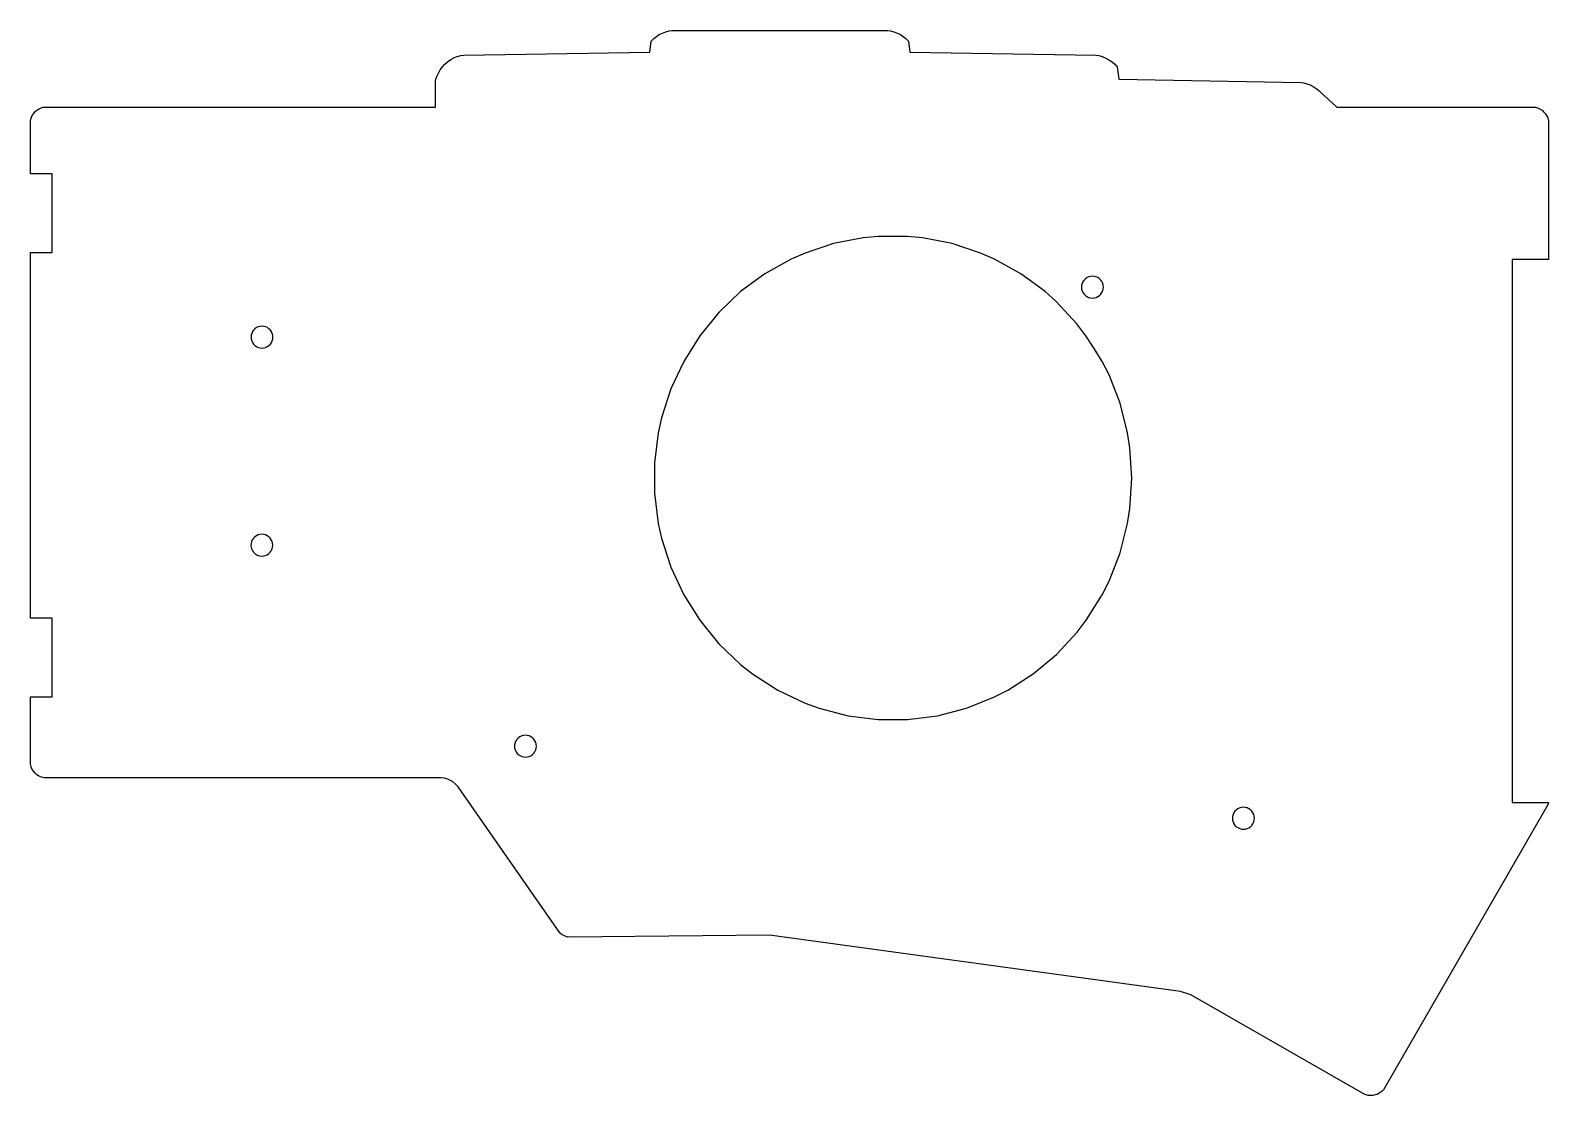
# Model space of a CAD drawing. Header units: metres. Extents: x 76 to 214, y -51 to 46.
import ezdxf

# ---------------------------------------------------------------- set-up
doc = ezdxf.new("R2010")
doc.units = ezdxf.units.M

msp = doc.modelspace()

# ---------------------------------------------------------------- linework, layer by layer
for points in [[(75.57, -14.69), (75.57, -14.69), (77.58, -14.69), (77.58, -14.69), (77.58, -14.69), (77.58, -14.69), (77.58, -14.69), (77.58, -14.69), (77.58, -14.69), (77.58, -14.69), (77.58, -14.69), (77.58, -14.69), (77.58, -14.69), (77.58, -14.69), (77.58, -14.69), (77.58, -14.69), (77.58, -14.69), (77.58, -14.69), (77.58, -14.69), (77.58, -7.49), (77.58, -7.49), (77.58, -7.49), (77.58, -7.49), (77.58, -7.49), (77.58, -7.49), (77.58, -7.49), (77.58, -7.49), (77.58, -7.49), (77.58, -7.49), (77.58, -7.49), (77.58, -7.49), (77.58, -7.49), (77.58, -7.49), (77.58, -7.49), (77.58, -7.49), (77.58, -7.49), (75.57, -7.49), (75.57, -7.49), (75.57, -7.49), (75.57, 25.92), (75.57, 25.92), (75.57, 25.92), (77.58, 25.92), (77.58, 25.92), (77.58, 25.92), (77.58, 25.92), (77.58, 25.92), (77.58, 25.92), (77.58, 25.92), (77.58, 25.92), (77.58, 25.92), (77.58, 25.92), (77.58, 25.92), (77.58, 25.92), (77.58, 25.92), (77.58, 25.92), (77.58, 25.92), (77.58, 25.92), (77.58, 25.92), (77.58, 33.12), (77.58, 33.12), (77.58, 33.12), (77.58, 33.12), (77.58, 33.12), (77.58, 33.12), (77.58, 33.12), (77.58, 33.12), (77.58, 33.12), (77.58, 33.12), (77.58, 33.12), (77.58, 33.12), (77.58, 33.12), (77.58, 33.12), (77.58, 33.12), (77.58, 33.12), (77.58, 33.12), (75.57, 33.12), (75.57, 33.12), (75.57, 33.12), (75.57, 37.96), (75.57, 37.96), (75.57, 37.96), (75.61, 38.09), (75.61, 38.09), (75.67, 38.29), (75.67, 38.29), (75.67, 38.29), (75.75, 38.45), (75.75, 38.45), (75.88, 38.63), (75.88, 38.63), (76.01, 38.79), (76.01, 38.79), (76.15, 38.92), (76.15, 38.92), (76.31, 39.02), (76.31, 39.02), (76.51, 39.12), (76.51, 39.12), (76.71, 39.19), (76.71, 39.19), (76.82, 39.21), (76.82, 39.21), (76.82, 39.21), (112.62, 39.21), (112.62, 39.21), (112.62, 39.21), (112.62, 39.21), (112.62, 39.21), (112.62, 39.21), (112.62, 39.21), (112.62, 39.21), (112.62, 39.21), (112.62, 39.21), (112.62, 39.22), (112.62, 39.22), (112.62, 39.22), (112.62, 39.22), (112.62, 39.22), (112.62, 39.22), (112.62, 39.22), (112.62, 41.68), (112.62, 41.68), (112.62, 41.68), (112.75, 42), (112.75, 42), (112.88, 42.31), (112.88, 42.31), (113.05, 42.6), (113.05, 42.6), (113.25, 42.88), (113.25, 42.88), (113.47, 43.12), (113.47, 43.12), (113.72, 43.34), (113.72, 43.34), (114.01, 43.54), (114.01, 43.54), (114.3, 43.7), (114.3, 43.7), (114.61, 43.82), (114.61, 43.82), (114.94, 43.91), (114.94, 43.91), (115.2, 43.96), (115.2, 43.96), (115.2, 43.96), (132.21, 44.22), (132.21, 44.22), (132.21, 44.22), (132.22, 44.22), (132.22, 44.22), (132.22, 44.22), (132.22, 44.22), (132.22, 44.22), (132.22, 44.22), (132.22, 44.22), (132.22, 44.22), (132.22, 44.22), (132.22, 44.22), (132.22, 44.22), (132.22, 44.22), (132.22, 44.22), (132.34, 45.23), (132.34, 45.23), (132.34, 45.23), (132.57, 45.46), (132.57, 45.46), (132.82, 45.66), (132.82, 45.66), (133.08, 45.83), (133.08, 45.83), (133.36, 45.97), (133.36, 45.97), (133.67, 46.09), (133.67, 46.09), (133.98, 46.18), (133.98, 46.18), (134.22, 46.22), (134.22, 46.22), (134.22, 46.22), (153.98, 46.22), (153.98, 46.22), (153.98, 46.22), (154.22, 46.18), (154.22, 46.18), (154.53, 46.09), (154.53, 46.09), (154.85, 45.97), (154.85, 45.97), (155.13, 45.83), (155.13, 45.83), (155.38, 45.66), (155.38, 45.66), (155.63, 45.46), (155.63, 45.46), (155.86, 45.23), (155.86, 45.23), (155.86, 45.23), (155.98, 44.22), (155.98, 44.22), (155.98, 44.22), (155.98, 44.22), (155.98, 44.22), (155.98, 44.22), (155.98, 44.22), (155.98, 44.22), (155.99, 44.22), (155.99, 44.22), (155.99, 44.22), (155.99, 44.22), (155.99, 44.22), (155.99, 44.22), (155.99, 44.22), (155.99, 44.22), (173, 43.96), (173, 43.96), (173, 43.96), (173.26, 43.92), (173.26, 43.92), (173.59, 43.82), (173.59, 43.82), (173.91, 43.69), (173.91, 43.69), (174.2, 43.53), (174.2, 43.53), (174.48, 43.34), (174.48, 43.34), (174.72, 43.13), (174.72, 43.13), (174.96, 42.87), (174.96, 42.87), (174.96, 42.87), (175.1, 41.75), (175.1, 41.75), (175.1, 41.75), (175.1, 41.75), (175.1, 41.75), (175.1, 41.75), (175.1, 41.75), (175.1, 41.75), (175.1, 41.75), (175.1, 41.75), (175.1, 41.75), (175.1, 41.75), (175.1, 41.75), (175.1, 41.75), (175.1, 41.75), (191.73, 41.46), (191.73, 41.46), (191.73, 41.46), (191.99, 41.42), (191.99, 41.42), (192.3, 41.34), (192.3, 41.34), (192.59, 41.23), (192.59, 41.23), (192.88, 41.08), (192.88, 41.08), (193.15, 40.91), (193.15, 40.91), (193.39, 40.71), (193.39, 40.71), (193.58, 40.53), (193.58, 40.53), (194.96, 39.27), (194.99, 39.25), (195.03, 39.2), (195.03, 39.2), (195.03, 39.2), (195.03, 39.2), (195.03, 39.2), (195.03, 39.2), (195.03, 39.2), (195.03, 39.2), (195.03, 39.2), (213.13, 39.21), (213.13, 39.21), (213.13, 39.21), (213.24, 39.19), (213.24, 39.19), (213.44, 39.12), (213.44, 39.12), (213.63, 39.02), (213.63, 39.02), (213.8, 38.92), (213.8, 38.92), (213.8, 38.92), (213.94, 38.78), (213.94, 38.78), (214.08, 38.63), (214.08, 38.63), (214.2, 38.45), (214.2, 38.45), (214.29, 38.28), (214.29, 38.28), (214.35, 38.09), (214.35, 38.09), (214.38, 37.98), (214.38, 37.98), (214.38, 37.98), (214.39, 25.29), (214.39, 25.29), (214.39, 25.29), (211.06, 25.29), (211.06, 25.29), (211.06, 25.29), (211.06, 25.29), (211.06, 25.29), (211.06, 25.29), (211.06, 25.29), (211.06, 25.29), (211.06, 25.29), (211.06, 25.29), (211.06, 25.29), (211.06, 25.29), (211.06, 25.29), (211.06, 25.29), (211.06, 25.29), (211.06, 25.29), (211.06, 25.29), (211.06, -24.33), (211.06, -24.33), (211.06, -24.33), (211.06, -24.33), (211.06, -24.33), (211.06, -24.33), (211.06, -24.33), (211.06, -24.33), (211.06, -24.33), (211.06, -24.33), (211.06, -24.33), (211.06, -24.33), (211.06, -24.33), (211.06, -24.33), (211.06, -24.33), (211.06, -24.33), (211.06, -24.33), (214.4, -24.33), (214.4, -24.33), (214.4, -24.33), (214.4, -24.33), (214.4, -24.33), (214.4, -24.33), (214.37, -24.45), (214.37, -24.45), (214.37, -24.45), (214.32, -24.55), (214.32, -24.55), (199.29, -50.59), (199.29, -50.59), (199.29, -50.59), (199.22, -50.68), (199.22, -50.68), (199.07, -50.8), (199.07, -50.8), (198.88, -50.93), (198.88, -50.93), (198.72, -51.01), (198.72, -51.01), (198.72, -51.01), (198.53, -51.07), (198.53, -51.07), (198.32, -51.12), (198.32, -51.12), (198.32, -51.12), (198.12, -51.13), (198.12, -51.13), (197.91, -51.12), (197.91, -51.12), (197.91, -51.12), (197.71, -51.07), (197.71, -51.07), (197.58, -51.04), (197.58, -51.04), (197.58, -51.04), (181.67, -41.92), (181.67, -41.92), (181.67, -41.92), (180.73, -41.6), (180.73, -41.6), (180.73, -41.6), (143.17, -36.48), (143.17, -36.48), (124.76, -36.66), (124.76, -36.66), (124.76, -36.66), (124.7, -36.65), (124.7, -36.65), (124.53, -36.59), (124.53, -36.59), (124.35, -36.51), (124.35, -36.51), (124.21, -36.43), (124.21, -36.43), (124.06, -36.32), (124.06, -36.32), (123.99, -36.26), (123.99, -36.26), (123.99, -36.26), (114.68, -22.91), (114.68, -22.91), (114.46, -22.66), (114.46, -22.66), (114.46, -22.66), (114.16, -22.43), (114.16, -22.43), (114.16, -22.43), (113.81, -22.25), (113.81, -22.25), (113.81, -22.25), (113.45, -22.13), (113.45, -22.13), (113.45, -22.13), (113.11, -22.09), (113.11, -22.09), (76.82, -22.09), (76.82, -22.09), (76.82, -22.09), (76.7, -22.06), (76.7, -22.06), (76.5, -21.99), (76.5, -21.99), (76.5, -21.99), (76.32, -21.9), (76.32, -21.9), (76.15, -21.8), (76.15, -21.8), (76.15, -21.8), (76.01, -21.67), (76.01, -21.67), (75.88, -21.51), (75.88, -21.51), (75.75, -21.33), (75.75, -21.33), (75.67, -21.17), (75.67, -21.17), (75.67, -21.17), (75.64, -21.07), (75.61, -20.97), (75.61, -20.97), (75.57, -20.84), (75.57, -20.84), (75.57, -20.84), (75.57, -14.69), (75.57, -14.69)], [(132.65, 6.7), (132.65, 6.7), (132.65, 3.92), (132.65, 3.92), (132.99, 1.16), (132.99, 1.16), (133.29, -0.19), (133.29, -0.19), (134.14, -2.83), (134.14, -2.83), (135.31, -5.35), (135.31, -5.35), (136.78, -7.69), (136.78, -7.69), (138.52, -9.83), (138.52, -9.83), (140.52, -11.73), (140.52, -11.73), (141.61, -12.58), (141.61, -12.58), (143.92, -14.07), (143.92, -14.07), (146.41, -15.25), (146.41, -15.25), (147.7, -15.73), (147.7, -15.73), (150.35, -16.42), (150.35, -16.42), (153.08, -16.77), (153.08, -16.77), (155.79, -16.77), (155.79, -16.77), (158.52, -16.42), (158.52, -16.42), (161.17, -15.73), (161.17, -15.73), (163.72, -14.7), (163.72, -14.7), (164.94, -14.07), (164.94, -14.07), (167.26, -12.58), (167.26, -12.58), (169.4, -10.81), (169.4, -10.81), (171.28, -8.79), (171.28, -8.79), (172.11, -7.69), (172.11, -7.69), (173.59, -5.35), (173.59, -5.35), (174.21, -4.11), (174.21, -4.11), (175.22, -1.52), (175.22, -1.52), (175.9, 1.16), (175.9, 1.16), (176.12, 2.53), (176.12, 2.53), (176.29, 5.31), (176.29, 5.31), (176.12, 8.08), (176.12, 8.08), (175.9, 9.45), (175.9, 9.45), (175.22, 12.14), (175.22, 12.14), (174.21, 14.73), (174.21, 14.73), (173.59, 15.96), (173.59, 15.96), (172.85, 17.14), (172.85, 17.14), (172.09, 18.31), (172.09, 18.31), (171.25, 19.41), (171.25, 19.41), (169.37, 21.43), (169.37, 21.43), (168.35, 22.35), (168.35, 22.35), (166.13, 23.98), (166.13, 23.98), (163.72, 25.32), (163.72, 25.32), (162.46, 25.87), (162.46, 25.87), (159.86, 26.73), (159.86, 26.73), (157.16, 27.25), (157.16, 27.25), (155.79, 27.38), (155.79, 27.38), (153.08, 27.38), (153.08, 27.38), (151.71, 27.25), (151.71, 27.25), (149.01, 26.73), (149.01, 26.73), (146.41, 25.87), (146.41, 25.87), (145.15, 25.32), (145.15, 25.32), (142.74, 23.98), (142.74, 23.98), (140.52, 22.35), (140.52, 22.35), (138.52, 20.45), (138.52, 20.45), (136.78, 18.31), (136.78, 18.31), (135.31, 15.96), (135.31, 15.96), (134.14, 13.45), (134.14, 13.45), (133.29, 10.81), (133.29, 10.81), (132.99, 9.45), (132.99, 9.45), (132.65, 6.7)], [(171.74, 23.1), (171.74, 23.1), (171.74, 23.1), (171.7, 22.93), (171.7, 22.93), (171.7, 22.93), (171.69, 22.75), (171.69, 22.75), (171.69, 22.75), (171.7, 22.58), (171.7, 22.58), (171.7, 22.58), (171.74, 22.42), (171.74, 22.42), (171.74, 22.42), (171.82, 22.26), (171.82, 22.26), (171.92, 22.11), (171.92, 22.11), (171.92, 22.11), (172.04, 21.99), (172.04, 21.99), (172.04, 21.99), (172.06, 21.98), (172.06, 21.98), (172.34, 21.82), (172.34, 21.82), (172.34, 21.82), (172.34, 21.82), (172.51, 21.77), (172.51, 21.77), (172.51, 21.77), (172.68, 21.76), (172.68, 21.76), (172.68, 21.76), (172.86, 21.77), (172.86, 21.77), (172.86, 21.77), (173.02, 21.82), (173.02, 21.82), (173.02, 21.82), (173.18, 21.89), (173.18, 21.89), (173.18, 21.89), (173.33, 21.99), (173.33, 21.99), (173.33, 21.99), (173.45, 22.11), (173.45, 22.11), (173.45, 22.11), (173.55, 22.26), (173.55, 22.26), (173.55, 22.26), (173.63, 22.42), (173.63, 22.42), (173.63, 22.42), (173.67, 22.58), (173.67, 22.58), (173.67, 22.58), (173.69, 22.76), (173.69, 22.76), (173.69, 22.76), (173.67, 22.93), (173.67, 22.93), (173.67, 22.93), (173.66, 22.98), (173.66, 22.98), (173.63, 23.1), (173.63, 23.1), (173.63, 23.1), (173.55, 23.26), (173.55, 23.26), (173.55, 23.26), (173.45, 23.4), (173.45, 23.4), (173.45, 23.4), (173.33, 23.52), (173.33, 23.52), (173.33, 23.52), (173.18, 23.62), (173.18, 23.62), (173.18, 23.62), (173.02, 23.7), (173.02, 23.7), (173.02, 23.7), (172.86, 23.74), (172.86, 23.74), (172.86, 23.74), (172.69, 23.76), (172.69, 23.76), (172.69, 23.76), (172.51, 23.74), (172.51, 23.74), (172.51, 23.74), (172.35, 23.7), (172.35, 23.7), (172.35, 23.7), (172.19, 23.62), (172.19, 23.62), (172.19, 23.62), (172.04, 23.52), (172.04, 23.52), (172.04, 23.52), (171.92, 23.4), (171.92, 23.4), (171.92, 23.4), (171.83, 23.27), (171.83, 23.27), (171.82, 23.26), (171.82, 23.26), (171.78, 23.18), (171.78, 23.18), (171.74, 23.1)], [(96.1, 17.42), (96.1, 17.42), (96.11, 17.42), (96.11, 17.41), (96.11, 17.41), (96.11, 17.41), (96.11, 17.41), (96.11, 17.41), (96.25, 17.32), (96.25, 17.32), (96.25, 17.32), (96.28, 17.3), (96.28, 17.3), (96.41, 17.25), (96.41, 17.25), (96.41, 17.25), (96.57, 17.2), (96.57, 17.2), (96.57, 17.2), (96.75, 17.18), (96.75, 17.18), (96.75, 17.18), (96.92, 17.2), (96.92, 17.2), (96.92, 17.2), (97.08, 17.25), (97.08, 17.25), (97.08, 17.25), (97.24, 17.32), (97.24, 17.32), (97.24, 17.32), (97.39, 17.42), (97.39, 17.42), (97.39, 17.42), (97.52, 17.54), (97.52, 17.54), (97.52, 17.54), (97.61, 17.68), (97.61, 17.68), (97.61, 17.68), (97.69, 17.85), (97.69, 17.85), (97.69, 17.85), (97.73, 18.01), (97.73, 18.01), (97.73, 18.01), (97.75, 18.18), (97.75, 18.18), (97.75, 18.18), (97.73, 18.36), (97.73, 18.36), (97.73, 18.36), (97.72, 18.41), (97.72, 18.41), (97.69, 18.53), (97.69, 18.53), (97.69, 18.53), (97.61, 18.68), (97.61, 18.68), (97.61, 18.68), (97.52, 18.83), (97.52, 18.83), (97.52, 18.83), (97.39, 18.95), (97.39, 18.95), (97.39, 18.95), (97.24, 19.05), (97.24, 19.05), (97.24, 19.05), (97.09, 19.13), (97.09, 19.13), (97.09, 19.13), (96.92, 19.17), (96.92, 19.17), (96.92, 19.17), (96.75, 19.18), (96.75, 19.18), (96.75, 19.18), (96.58, 19.17), (96.58, 19.17), (96.58, 19.17), (96.41, 19.12), (96.41, 19.12), (96.41, 19.12), (96.25, 19.05), (96.25, 19.05), (96.25, 19.05), (96.11, 18.95), (96.11, 18.95), (96.11, 18.95), (95.98, 18.83), (95.98, 18.83), (95.98, 18.83), (95.89, 18.7), (95.89, 18.7), (95.88, 18.69), (95.88, 18.69), (95.84, 18.6), (95.84, 18.6), (95.81, 18.53), (95.81, 18.53), (95.81, 18.53), (95.76, 18.36), (95.76, 18.36), (95.76, 18.36), (95.75, 18.18), (95.75, 18.18), (95.75, 18.18), (95.76, 18.01), (95.76, 18.01), (95.76, 18.01), (95.81, 17.85), (95.81, 17.85), (95.81, 17.85), (95.88, 17.68), (95.88, 17.68), (95.98, 17.54), (95.98, 17.54), (95.98, 17.54), (96.1, 17.42), (96.1, 17.42)], [(95.79, -1.17), (95.79, -1.17), (95.79, -1.17), (95.87, -1.33), (95.87, -1.33), (95.97, -1.48), (95.97, -1.48), (95.97, -1.48), (96.09, -1.6), (96.09, -1.6), (96.09, -1.6), (96.09, -1.6), (96.37, -1.76), (96.37, -1.76), (96.39, -1.77), (96.39, -1.77), (96.39, -1.77), (96.56, -1.81), (96.56, -1.81), (96.56, -1.81), (96.73, -1.83), (96.73, -1.83), (96.73, -1.83), (96.91, -1.81), (96.91, -1.81), (96.91, -1.81), (97.07, -1.77), (97.07, -1.77), (97.07, -1.77), (97.23, -1.7), (97.23, -1.7), (97.23, -1.7), (97.38, -1.6), (97.38, -1.6), (97.38, -1.6), (97.5, -1.47), (97.5, -1.47), (97.5, -1.47), (97.6, -1.33), (97.6, -1.33), (97.6, -1.33), (97.68, -1.17), (97.68, -1.17), (97.68, -1.17), (97.72, -1), (97.72, -1), (97.72, -1), (97.74, -0.83), (97.74, -0.83), (97.74, -0.83), (97.72, -0.65), (97.72, -0.65), (97.72, -0.65), (97.71, -0.61), (97.71, -0.61), (97.68, -0.49), (97.68, -0.49), (97.68, -0.49), (97.6, -0.33), (97.6, -0.33), (97.6, -0.33), (97.5, -0.19), (97.5, -0.19), (97.5, -0.19), (97.38, -0.06), (97.38, -0.06), (97.38, -0.06), (97.23, 0.04), (97.23, 0.04), (97.23, 0.04), (97.07, 0.11), (97.07, 0.11), (97.07, 0.11), (96.91, 0.16), (96.91, 0.16), (96.91, 0.16), (96.74, 0.17), (96.74, 0.17), (96.74, 0.17), (96.56, 0.16), (96.56, 0.16), (96.56, 0.16), (96.4, 0.11), (96.4, 0.11), (96.4, 0.11), (96.24, 0.04), (96.24, 0.04), (96.24, 0.04), (96.09, -0.06), (96.09, -0.06), (96.09, -0.06), (95.97, -0.19), (95.97, -0.19), (95.97, -0.19), (95.88, -0.31), (95.88, -0.31), (95.87, -0.33), (95.87, -0.33), (95.83, -0.41), (95.83, -0.41), (95.79, -0.49), (95.79, -0.49), (95.79, -0.49), (95.75, -0.66), (95.75, -0.66), (95.75, -0.66), (95.74, -0.83), (95.74, -0.83), (95.74, -0.83), (95.75, -1), (95.75, -1), (95.75, -1), (95.79, -1.17)], [(120.2, -18.43), (120.2, -18.43), (120.2, -18.43), (120.07, -18.56), (120.07, -18.56), (120.07, -18.56), (119.99, -18.68), (119.99, -18.68), (119.98, -18.7), (119.98, -18.7), (119.94, -18.78), (119.94, -18.78), (119.9, -18.86), (119.9, -18.86), (119.9, -18.86), (119.85, -19.03), (119.85, -19.03), (119.85, -19.03), (119.84, -19.2), (119.84, -19.2), (119.84, -19.2), (119.85, -19.37), (119.85, -19.37), (119.85, -19.37), (119.9, -19.54), (119.9, -19.54), (119.9, -19.54), (119.98, -19.7), (119.98, -19.7), (120.07, -19.85), (120.07, -19.85), (120.07, -19.85), (120.2, -19.97), (120.2, -19.97), (120.2, -19.97), (120.22, -19.98), (120.22, -19.98), (120.5, -20.14), (120.5, -20.14), (120.5, -20.14), (120.5, -20.14), (120.67, -20.18), (120.67, -20.18), (120.67, -20.18), (120.84, -20.2), (120.84, -20.2), (120.84, -20.2), (121.01, -20.18), (121.01, -20.18), (121.01, -20.18), (121.18, -20.14), (121.18, -20.14), (121.18, -20.14), (121.34, -20.07), (121.34, -20.07), (121.34, -20.07), (121.48, -19.97), (121.48, -19.97), (121.48, -19.97), (121.61, -19.84), (121.61, -19.84), (121.61, -19.84), (121.71, -19.7), (121.71, -19.7), (121.71, -19.7), (121.78, -19.54), (121.78, -19.54), (121.78, -19.54), (121.82, -19.37), (121.82, -19.37), (121.82, -19.37), (121.84, -19.2), (121.84, -19.2), (121.84, -19.2), (121.82, -19.02), (121.82, -19.02), (121.82, -19.02), (121.81, -18.98), (121.81, -18.98), (121.78, -18.86), (121.78, -18.86), (121.78, -18.86), (121.71, -18.7), (121.71, -18.7), (121.71, -18.7), (121.61, -18.56), (121.61, -18.56), (121.61, -18.56), (121.48, -18.43), (121.48, -18.43), (121.48, -18.43), (121.34, -18.33), (121.34, -18.33), (121.34, -18.33), (121.18, -18.26), (121.18, -18.26), (121.18, -18.26), (121.01, -18.21), (121.01, -18.21), (121.01, -18.21), (120.84, -18.2), (120.84, -18.2), (120.84, -18.2), (120.67, -18.21), (120.67, -18.21), (120.67, -18.21), (120.5, -18.26), (120.5, -18.26), (120.5, -18.26), (120.34, -18.33), (120.34, -18.33), (120.34, -18.33), (120.2, -18.43)], [(185.5, -25.61), (185.5, -25.61), (185.5, -25.61), (185.49, -25.78), (185.49, -25.79), (185.49, -25.79), (185.5, -25.96), (185.5, -25.96), (185.5, -25.96), (185.55, -26.12), (185.55, -26.12), (185.55, -26.12), (185.62, -26.28), (185.62, -26.28), (185.72, -26.43), (185.72, -26.43), (185.72, -26.43), (185.84, -26.55), (185.84, -26.55), (185.84, -26.55), (185.86, -26.56), (185.86, -26.56), (186.15, -26.72), (186.15, -26.72), (186.15, -26.72), (186.15, -26.72), (186.31, -26.77), (186.31, -26.77), (186.31, -26.77), (186.49, -26.78), (186.49, -26.78), (186.49, -26.78), (186.66, -26.77), (186.66, -26.77), (186.66, -26.77), (186.82, -26.72), (186.82, -26.72), (186.82, -26.72), (186.98, -26.65), (186.98, -26.65), (186.98, -26.65), (187.13, -26.55), (187.13, -26.55), (187.13, -26.55), (187.26, -26.43), (187.26, -26.43), (187.26, -26.42), (187.35, -26.28), (187.35, -26.28), (187.35, -26.28), (187.43, -26.12), (187.43, -26.12), (187.43, -26.12), (187.47, -25.96), (187.47, -25.96), (187.47, -25.96), (187.49, -25.78), (187.49, -25.78), (187.49, -25.78), (187.47, -25.61), (187.47, -25.61), (187.47, -25.61), (187.46, -25.56), (187.46, -25.56), (187.43, -25.44), (187.43, -25.44), (187.43, -25.44), (187.35, -25.28), (187.35, -25.28), (187.35, -25.28), (187.26, -25.14), (187.26, -25.14), (187.26, -25.14), (187.13, -25.02), (187.13, -25.02), (187.13, -25.02), (186.98, -24.92), (186.98, -24.92), (186.98, -24.92), (186.83, -24.84), (186.83, -24.84), (186.82, -24.84), (186.66, -24.8), (186.66, -24.8), (186.66, -24.8), (186.49, -24.78), (186.49, -24.78), (186.49, -24.78), (186.32, -24.8), (186.32, -24.8), (186.32, -24.8), (186.15, -24.84), (186.15, -24.84), (186.15, -24.84), (185.99, -24.92), (185.99, -24.92), (185.99, -24.92), (185.85, -25.02), (185.85, -25.02), (185.85, -25.02), (185.72, -25.14), (185.72, -25.14), (185.72, -25.14), (185.63, -25.27), (185.63, -25.27), (185.62, -25.28), (185.62, -25.28), (185.58, -25.36), (185.58, -25.36), (185.55, -25.44), (185.55, -25.44), (185.55, -25.44), (185.5, -25.61)]]:
    msp.add_lwpolyline(points, close=True)

doc.saveas('drawing.dxf')
